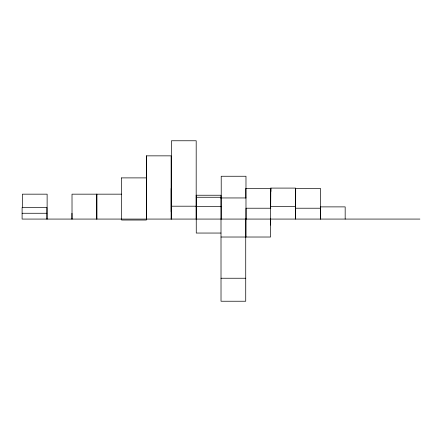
<?xml version="1.0" encoding="UTF-8"?>
<svg xmlns="http://www.w3.org/2000/svg" width="442" height="442" viewBox="0 0 442 442"><rect width="100%" height="100%" fill="white"/><g stroke="black" fill="none" stroke-linecap="round" stroke-linejoin="round"><path stroke-width="0.66" d="M121.544 177.894L146.302 177.894M121.589 194.165L72.013 194.165L72.024 219.072M196.143 195.237L220.972 195.237L220.972 198.386M196.193 197.259L221.022 197.259M221.221 197.95L245.99 197.95M171.408 206.199L196.176 206.199M196.176 206.464L221 206.464L221.022 301.234L245.73 301.234L245.73 219.072M270.863 206.464L295.632 206.464M270.808 208.221L246.05 208.221L246.05 219.072M295.587 208.221L320.411 208.221M22.122 213.265L46.88 213.265M419.9 219.072L22.1 219.072L22.111 207.497L46.88 207.497L46.88 219.072M270.559 225.105L270.808 188.093L295.576 188.093L295.643 219.072L295.692 188.358L320.411 188.358L320.411 219.072M220.972 233.05L196.265 233.05L196.204 195.237M221.022 237.023L270.559 237.023L270.559 219.072M220.972 278.239L245.73 278.239M345.169 219.072L345.169 206.884L320.45 206.884L320.45 219.072M270.902 188.093L270.902 191.535M270.559 208.149L270.559 188.358L245.802 188.358L245.802 197.917M245.99 237.023L245.979 176.253L221.21 176.253L221.232 219.072M220.961 197.259L220.961 206.801M196.176 219.072L196.193 140.766L171.435 140.766L171.435 219.072L171.424 197.259M171.159 188.474L171.159 211.735M171.131 219.072L171.131 155.855L146.374 155.855L146.33 220.028L121.611 220.028L121.6 177.894M146.578 155.855L146.578 219.072M96.842 194.165L96.842 219.072M96.77 194.165L96.781 219.072M71.952 213.265L71.952 219.072M47.117 219.072L47.128 194.165L22.36 194.165L22.36 207.734"/></g></svg>
